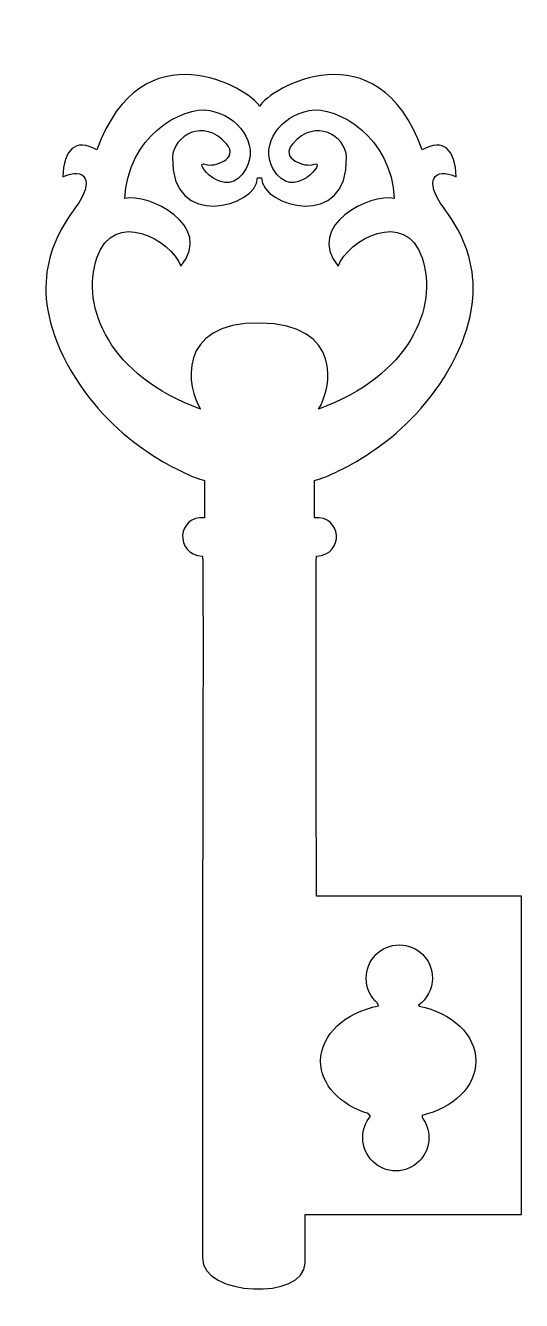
# Model space of a CAD drawing. Header units: centimetres. Extents: x -4.4 to 4.1, y -10.6 to 11.3.
import ezdxf

# ---------------------------------------------------------------- set-up
doc = ezdxf.new("R2010")
doc.units = ezdxf.units.CM
doc.header["$MEASUREMENT"] = 0
doc.layers.add('Camada 1', color=7, linetype='Continuous')

msp = doc.modelspace()

# ---------------------------------------------------------------- linework, layer by layer
at = {"layer": 'Camada 1'}
for points, knots in [([(-1.39764, -9.8259), (-1.39764, -9.8259), (-1.39764, -3.68928), (-1.39764, -3.68928), (-1.39764, -3.68928), (-1.39764, -3.68928), (-1.38036, 2.14312), (-1.39764, 2.16132), (-1.39764, 2.16132), (-1.89691, 2.19725), (-1.82595, 2.87519), (-1.36216, 2.82064), (-1.36216, 2.82064), (-1.36216, 2.82064), (-1.36216, 3.4272), (-1.36216, 3.46268), (-1.36216, 3.46268), (-1.73684, 3.56952), (-3.02136, 4.14062), (-3.73523, 5.47881), (-3.73523, 5.47881), (-4.4491, 6.81699), (-3.94893, 7.67363), (-3.59246, 8.15518), (-3.59246, 8.15518), (-3.23596, 8.6367), (-3.43196, 8.86905), (-3.80661, 8.69038), (-3.80661, 8.69038), (-3.78844, 9.15454), (-3.59246, 9.36825), (-3.21781, 9.15454), (-3.21781, 9.15454), (-2.4507, 11.29571), (-0.57645, 10.20718), (-0.4164, 9.90387), (-0.4164, 9.90387), (-0.25635, 10.20716), (1.6179, 11.29571), (2.38456, 9.15454), (2.38456, 9.15454), (2.75918, 9.36824), (2.95564, 9.15454), (2.97384, 8.6903), (2.97384, 8.6903), (2.59914, 8.86897), (2.40271, 8.63664), (2.75918, 8.1551), (2.75918, 8.1551), (3.11568, 7.67356), (3.61585, 6.81692), (2.9029, 5.47873), (2.9029, 5.47873), (2.18813, 4.14055), (0.90403, 3.56944), (0.5294, 3.4626), (0.5294, 3.4626), (0.5294, 3.42712), (0.5294, 2.82056), (0.5294, 2.82056), (0.5294, 2.82056), (0.99316, 2.87514), (1.06407, 2.19718), (0.56485, 2.16124), (0.56485, 2.16124), (0.54755, 2.14304), (0.56485, -3.68936), (0.56485, -3.68936), (0.56485, -3.68936), (0.56485, -3.68936), (4.09781, -3.68934), (4.09781, -3.68934), (4.09781, -3.68934), (4.09781, -3.68934), (4.09781, -9.16569), (4.09781, -9.16569), (4.09781, -9.16569), (4.09781, -9.16569), (0.36843, -9.16568), (0.36843, -9.16568), (0.36843, -9.16568), (0.36843, -9.16568), (0.36843, -10.00417), (0.36843, -10.00417), (0.36843, -10.00417), (0.36843, -10.64711), (-1.41491, -10.57527), (-1.39764, -9.91503), (-1.39764, -9.91503), (-1.39764, -9.91503), (-1.39764, -9.8259), (-1.39764, -9.8259)], [0, 0, 0, 0, 0.04166667, 0.04166667, 0.04166667, 0.04166667, 0.08333333, 0.08333333, 0.08333333, 0.08333333, 0.125, 0.125, 0.125, 0.125, 0.16666667, 0.16666667, 0.16666667, 0.16666667, 0.20833333, 0.20833333, 0.20833333, 0.20833333, 0.25, 0.25, 0.25, 0.25, 0.29166667, 0.29166667, 0.29166667, 0.29166667, 0.33333333, 0.33333333, 0.33333333, 0.33333333, 0.375, 0.375, 0.375, 0.375, 0.41666667, 0.41666667, 0.41666667, 0.41666667, 0.45833333, 0.45833333, 0.45833333, 0.45833333, 0.5, 0.5, 0.5, 0.5, 0.54166667, 0.54166667, 0.54166667, 0.54166667, 0.58333333, 0.58333333, 0.58333333, 0.58333333, 0.625, 0.625, 0.625, 0.625, 0.66666667, 0.66666667, 0.66666667, 0.66666667, 0.70833333, 0.70833333, 0.70833333, 0.70833333, 0.75, 0.75, 0.75, 0.75, 0.79166667, 0.79166667, 0.79166667, 0.79166667, 0.83333333, 0.83333333, 0.83333333, 0.83333333, 0.875, 0.875, 0.875, 0.875, 0.91666667, 0.91666667, 0.91666667, 0.91666667, 1, 1, 1, 1]), ([(-0.4164, 6.17491), (1.02862, 6.15673), (0.83309, 5.05091), (0.60029, 4.69398), (0.60029, 4.69398), (2.1708, 5.26461), (2.6701, 6.44274), (2.38456, 7.29894), (2.38456, 7.29894), (2.09989, 8.15516), (1.10046, 7.60223), (0.93954, 7.15617), (0.93954, 7.15617), (0.35113, 7.85184), (1.51064, 8.42294), (1.90257, 8.3161), (1.90257, 8.3161), (1.86709, 9.36872), (0.92224, 9.92164), (0.44024, 9.83253), (0.44024, 9.83253), (-0.04178, 9.74339), (-0.41823, 9.26368), (-0.18452, 8.83357), (-0.18452, 8.83357), (0.15468, 8.20926), (0.77854, 9.01182), (0.51112, 8.90495), (0.51112, 8.90495), (0.37835, 8.85174), (-0.07723, 8.99406), (0.15465, 9.26145), (0.15465, 9.26145), (0.55026, 9.71749), (1.07133, 9.39057), (1.08228, 9.02954), (1.08228, 9.02954), (1.11866, 7.76277), (-0.38007, 8.17335), (-0.38007, 8.67307), (-0.38007, 8.67307), (-0.38007, 8.67307), (-0.45283, 8.67308), (-0.45283, 8.67308), (-0.45283, 8.67308), (-0.45283, 8.17336), (-1.95151, 7.76278), (-1.91513, 9.02955), (-1.91513, 9.02955), (-1.90423, 9.39057), (-1.38316, 9.71749), (-0.98755, 9.26146), (-0.98755, 9.26146), (-0.75564, 8.99407), (-1.21126, 8.85178), (-1.34405, 8.90496), (-1.34405, 8.90496), (-1.61141, 9.01183), (-0.98755, 8.20926), (-0.64838, 8.83358), (-0.64838, 8.83358), (-0.41465, 9.26371), (-0.79115, 9.74343), (-1.27311, 9.83254), (-1.27311, 9.83254), (-1.7551, 9.92165), (-2.69996, 9.36873), (-2.73589, 8.31611), (-2.73589, 8.31611), (-2.34349, 8.42298), (-1.184, 7.85187), (-1.77238, 7.15618), (-1.77238, 7.15618), (-1.93333, 7.60224), (-2.93276, 8.15517), (-3.21785, 7.29895), (-3.21785, 7.29895), (-3.50294, 6.44276), (-3.00367, 5.26465), (-1.43316, 4.69399), (-1.43316, 4.69399), (-1.6659, 5.05091), (-1.86142, 6.19309), (-0.4164, 6.17491)], [0, 0, 0, 0, 0.04545455, 0.04545455, 0.04545455, 0.04545455, 0.09090909, 0.09090909, 0.09090909, 0.09090909, 0.13636364, 0.13636364, 0.13636364, 0.13636364, 0.18181818, 0.18181818, 0.18181818, 0.18181818, 0.22727273, 0.22727273, 0.22727273, 0.22727273, 0.27272727, 0.27272727, 0.27272727, 0.27272727, 0.31818182, 0.31818182, 0.31818182, 0.31818182, 0.36363636, 0.36363636, 0.36363636, 0.36363636, 0.40909091, 0.40909091, 0.40909091, 0.40909091, 0.45454545, 0.45454545, 0.45454545, 0.45454545, 0.5, 0.5, 0.5, 0.5, 0.54545455, 0.54545455, 0.54545455, 0.54545455, 0.59090909, 0.59090909, 0.59090909, 0.59090909, 0.63636364, 0.63636364, 0.63636364, 0.63636364, 0.68181818, 0.68181818, 0.68181818, 0.68181818, 0.72727273, 0.72727273, 0.72727273, 0.72727273, 0.77272727, 0.77272727, 0.77272727, 0.77272727, 0.81818182, 0.81818182, 0.81818182, 0.81818182, 0.86363636, 0.86363636, 0.86363636, 0.86363636, 0.90909091, 0.90909091, 0.90909091, 0.90909091, 1, 1, 1, 1]), ([(2.37908, -7.46148), (2.92108, -7.33601), (3.31211, -6.96496), (3.31211, -6.52663), (3.31211, -6.52663), (3.31211, -6.07464), (2.89743, -5.69541), (2.3318, -5.58085), (2.3318, -5.58085), (2.3318, -5.58085), (2.3209, -5.56447), (2.3209, -5.56447), (2.3209, -5.56447), (2.46729, -5.46173), (2.56278, -5.29168), (2.56278, -5.09886), (2.56278, -5.09886), (2.56278, -4.78329), (2.30727, -4.52781), (1.9917, -4.52781), (1.9917, -4.52781), (1.67703, -4.52781), (1.4215, -4.78329), (1.4215, -5.09886), (1.4215, -5.09886), (1.4215, -5.26986), (1.49701, -5.42446), (1.617, -5.52902), (1.617, -5.52902), (1.617, -5.52902), (1.63523, -5.57723), (1.63523, -5.57723), (1.63523, -5.57723), (1.06048, -5.68634), (0.63669, -6.07012), (0.63669, -6.52663), (0.63669, -6.52663), (0.63669, -6.93221), (0.97319, -7.28141), (1.45335, -7.43058), (1.45335, -7.43058), (1.45335, -7.43058), (1.49698, -7.47604), (1.49698, -7.47604), (1.49698, -7.47604), (1.41239, -7.57611), (1.36146, -7.70522), (1.36146, -7.84617), (1.36146, -7.84617), (1.36146, -8.16171), (1.61697, -8.41635), (1.93166, -8.41635), (1.93166, -8.41635), (2.2472, -8.41635), (2.50276, -8.16171), (2.50276, -7.84617), (2.50276, -7.84617), (2.50276, -7.71793), (2.4609, -7.59974), (2.38997, -7.50515), (2.38997, -7.50515), (2.38997, -7.50515), (2.37908, -7.46148), (2.37908, -7.46148)], [0, 0, 0, 0, 0.05882353, 0.05882353, 0.05882353, 0.05882353, 0.11764706, 0.11764706, 0.11764706, 0.11764706, 0.17647059, 0.17647059, 0.17647059, 0.17647059, 0.23529412, 0.23529412, 0.23529412, 0.23529412, 0.29411765, 0.29411765, 0.29411765, 0.29411765, 0.35294118, 0.35294118, 0.35294118, 0.35294118, 0.41176471, 0.41176471, 0.41176471, 0.41176471, 0.47058824, 0.47058824, 0.47058824, 0.47058824, 0.52941176, 0.52941176, 0.52941176, 0.52941176, 0.58823529, 0.58823529, 0.58823529, 0.58823529, 0.64705882, 0.64705882, 0.64705882, 0.64705882, 0.70588235, 0.70588235, 0.70588235, 0.70588235, 0.76470588, 0.76470588, 0.76470588, 0.76470588, 0.82352941, 0.82352941, 0.82352941, 0.82352941, 0.88235294, 0.88235294, 0.88235294, 0.88235294, 1, 1, 1, 1])]:
    msp.add_open_spline(points, degree=3, knots=knots, dxfattribs=at)

doc.saveas('drawing.dxf')
